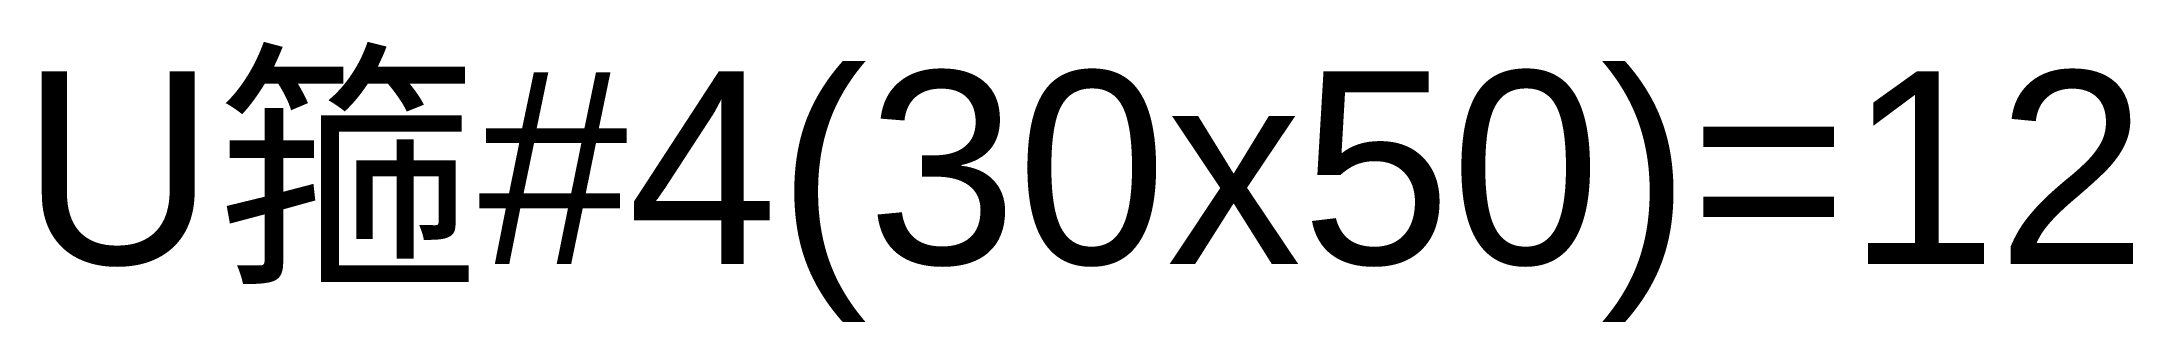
# Model space of a CAD drawing. Header units: millimetres. Extents: x 158 to 538, y 163 to 213.
import ezdxf

# ---------------------------------------------------------------- set-up
doc = ezdxf.new("R2010")
doc.units = ezdxf.units.MM
doc.styles.get("Standard").update_dxf_attribs({"font": 'arial.ttf'})

msp = doc.modelspace()

# ---------------------------------------------------------------- texts
msp.add_text('U箍#4(30x50)=12', height=35).set_placement((154.46, 173.08))

doc.saveas('drawing.dxf')
